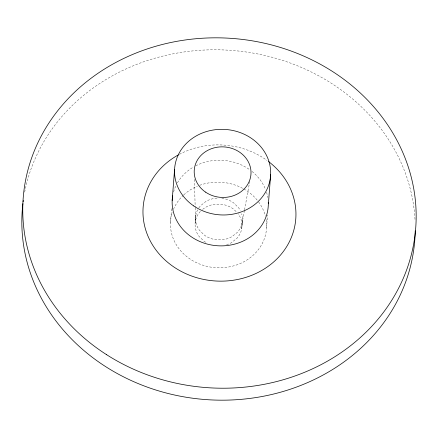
<?xml version="1.0" encoding="UTF-8"?>
<svg xmlns="http://www.w3.org/2000/svg" width="438" height="438" viewBox="0 0 438 438"><rect width="100%" height="100%" fill="white"/><g stroke="black" fill="none" stroke-linecap="round" stroke-linejoin="round"><path stroke-width="0.33" stroke-dasharray="2.19 1.64" d="M197.691 209.846A23.51 20.909 4.4 0 0 195.967 214.489L195.063 223.725L195.2 227.004A23.51 20.909 4.4 0 0 198.967 236.241L203.938 241.141A23.51 20.909 4.4 0 0 206.999 243.024M244.415 210.497L242.033 223.511A23.51 20.909 4.4 0 1 237.407 232.293L231.998 236.64A23.51 20.909 4.4 0 1 221.694 239.827L214.352 239.433A23.51 20.909 4.4 0 1 204.398 235.162L199.427 230.262A23.51 20.909 4.4 0 1 195.66 221.026L195.523 217.741M226.61 244.76A23.51 20.909 4.4 0 0 231.538 242.619L236.947 238.277A23.51 20.909 4.4 0 0 241.573 229.49L242.017 226.238L241.88 222.953A23.51 20.909 4.4 0 0 238.113 213.722M242.017 226.238L242.34 216.974A23.51 20.909 4.4 0 0 241.634 213.739M195.063 223.725L195.507 220.473A23.51 20.909 4.4 0 1 200.128 211.685L201.332 210.459M242.477 220.259L242.033 223.511M170.497 222.405L171.625 207.787M195.392 221.13L195.857 215.025M241.683 228.954L242.148 222.849M266.583 227.552L267.552 214.927M244.541 209.829L249.726 181.6M202.641 209.32L205.542 207.344A23.51 20.909 4.4 0 1 215.846 204.152L223.188 204.546A23.51 20.909 4.4 0 1 233.136 208.822L237.035 212.37M217.056 198.135L216.306 198.173A23.51 20.909 4.4 0 0 206.002 201.36L200.593 205.707A23.51 20.909 4.4 0 0 198.841 207.93M221.831 198.272L223.648 198.567A23.51 20.909 4.4 0 1 233.602 202.838L238.573 207.738A23.51 20.909 4.4 0 1 240.363 210.64M194.401 179.399L195.178 207.185M195.195 207.864L195.518 219.383M24.687 192.14A196.832 175.063 4.4 0 1 230.64 50.337A196.832 175.063 4.4 0 1 415.027 219.81M173.596 191.866A48.114 42.793 4.4 0 1 176.005 185.537M177.445 182.816A48.114 42.793 4.4 0 1 193.629 166.955M195.759 165.799A48.114 42.793 4.4 0 1 250.103 169.982M252.036 171.45A48.114 42.793 4.4 0 1 265.39 189.068M266.545 192.287A48.114 42.793 4.4 0 1 267.799 197.571M266.112 219.498A48.114 42.793 4.4 0 1 215.381 267.656A48.114 42.793 4.4 0 1 172.298 212.501M173.475 209.326A48.114 42.793 4.4 0 1 183.325 195.26M183.757 194.861A48.114 42.793 4.4 0 1 197.396 186.183M199.684 185.29A48.114 42.793 4.4 0 1 243.243 188.641M243.78 188.937A48.114 42.793 4.4 0 1 257.889 200.998M258.595 201.934A48.114 42.793 4.4 0 1 265.412 216.18M179.394 154.346A76.546 68.082 4.4 0 1 266.994 160.407"/><path stroke-width="0.66" d="M172.183 200.478L174.565 169.583M270.646 174.729L268.27 205.625A48.114 42.793 4.4 0 1 215.562 245.598A48.114 42.793 4.4 0 1 172.698 195.802M415.224 230.821A196.832 175.063 4.4 0 1 206.802 399.653A196.832 175.063 4.4 0 1 22.896 203.654M23.132 201.726A196.832 175.063 4.4 0 1 23.307 200.445M268.28 202.263A48.114 42.793 4.4 0 1 268.313 203.61M268.543 161.556A76.546 68.082 4.4 0 1 272.841 262.669A76.546 68.082 4.4 0 1 159.525 254.39A76.546 68.082 4.4 0 1 178.261 154.959M205.537 192.112A28.432 25.289 4.4 0 0 250.81 175.649A28.432 25.289 4.4 0 0 211.466 148.701A28.432 25.289 4.4 0 0 205.537 192.112M106.308 354.501A196.832 175.063 4.4 0 0 415.383 231.773A196.832 175.063 4.4 0 0 136.683 52.79A196.832 175.063 4.4 0 0 106.308 354.501M193.722 205.926A48.114 42.793 4.4 0 0 270.339 178.074A48.114 42.793 4.4 0 0 203.752 132.462A48.114 42.793 4.4 0 0 193.722 205.926"/></g></svg>
